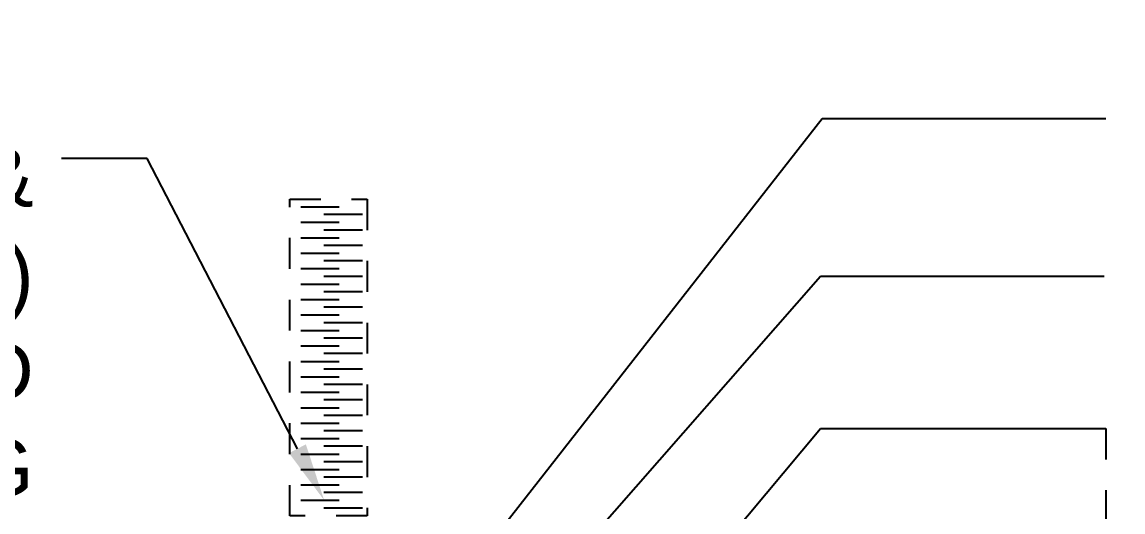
# Model space of a CAD drawing. Extents: x -5.3 to 6.1, y -1.3 to 5.5.
# Drawn here: x -0.993 to 2.575, y 3.957 to 5.543 of the extents above; entities that cross this region are included whole.
import ezdxf
from ezdxf import colors
from ezdxf.entities.mleader import LeaderData, LeaderLine
from ezdxf.math import Vec2, Vec3

# ---------------------------------------------------------------- set-up
doc = ezdxf.new("R2010")
doc.units = 0
doc.header["$LTSCALE"] = 0.5
doc.header["$MEASUREMENT"] = 0
doc.linetypes.add('HIDDEN', pattern=[0.375, 0.25, -0.125])
doc.linetypes.add('PHANTOM', pattern=[0.5, 0.25, -0.05, 0.05, -0.05, 0.05, -0.05])
doc.layers.add('Construction', color=60, linetype='PHANTOM', plot=False)
doc.layers.add('CUST DWG', color=60, linetype='CONTINUOUS', lineweight=20)
doc.layers.add('FAB DWG', color=221, linetype='CONTINUOUS')
doc.layers.add('Hardware', color=242, linetype='CONTINUOUS')
doc.styles.add('LSAD_Standard', font='arial.ttf')

msp = doc.modelspace()

# ---------------------------------------------------------------- linework, layer by layer
at = {"layer": 'Construction', "ltscale": 0.5, "transparency": 16777216}
msp.add_line((2.5197, 4.2271), (2.5197, -1.2699), dxfattribs=at)
at = {"layer": 'Hardware', "linetype": 'HIDDEN', "transparency": 16777216}
for p, q in [((-0.09, 4.9449), (0.09, 4.9449)), ((0.11, 4.9199), (-0.11, 4.9199)), ((-0.09, 4.8949), (0.09, 4.8949)), ((0.11, 4.8699), (-0.11, 4.8699)), ((0.11, 4.8199), (-0.11, 4.8199)), ((-0.09, 4.8449), (0.09, 4.8449)), ((-0.09, 4.7949), (0.09, 4.7949)), ((0.11, 4.7699), (-0.11, 4.7699)), ((0.11, 4.7199), (-0.11, 4.7199)), ((-0.09, 4.7449), (0.09, 4.7449)), ((-0.09, 4.6949), (0.09, 4.6949)), ((0.11, 4.6699), (-0.11, 4.6699)), ((-0.09, 4.6449), (0.09, 4.6449)), ((0.11, 4.6199), (-0.11, 4.6199)), ((0.11, 4.5699), (-0.11, 4.5699)), ((-0.09, 4.5949), (0.09, 4.5949)), ((-0.09, 4.5449), (0.09, 4.5449)), ((0.11, 4.5199), (-0.11, 4.5199)), ((0.11, 4.4699), (-0.11, 4.4699)), ((-0.09, 4.4949), (0.09, 4.4949)), ((-0.09, 4.4446), (0.09, 4.4446)), ((0.11, 4.4196), (-0.11, 4.4196)), ((-0.09, 4.3946), (0.09, 4.3946)), ((0.11, 4.3696), (-0.11, 4.3696)), ((0.11, 4.3196), (-0.11, 4.3196)), ((-0.09, 4.3446), (0.09, 4.3446)), ((-0.09, 4.2946), (0.09, 4.2946)), ((0.11, 4.2696), (-0.11, 4.2696)), ((0.11, 4.2196), (-0.11, 4.2196)), ((-0.09, 4.2446), (0.09, 4.2446)), ((-0.09, 4.1946), (0.09, 4.1946)), ((0.11, 4.1696), (-0.11, 4.1696)), ((-0.09, 4.1446), (0.09, 4.1446)), ((0.11, 4.1196), (-0.11, 4.1196)), ((0.11, 4.0696), (-0.11, 4.0696)), ((-0.09, 4.0946), (0.09, 4.0946)), ((-0.09, 4.0446), (0.09, 4.0446)), ((0.11, 4.0196), (-0.11, 4.0196)), ((0.11, 3.9696), (-0.11, 3.9696)), ((-0.09, 3.9946), (0.09, 3.9946))]:
    msp.add_line(p, q, dxfattribs=at)
at = {"layer": 'Hardware', "linetype": 'HIDDEN', "ltscale": 0.5, "transparency": 16777216}
msp.add_lwpolyline([(-0.125, 4.9699), (0.125, 4.9699), (0.125, 3.9442), (-0.125, 3.9442)], close=True, dxfattribs=at)

# ---------------------------------------------------------------- leaders
at = {"layer": 'CUST DWG', "ltscale": 0.5, "transparency": 16777216}
ml = msp.add_multileader_mtext('Standard', dxfattribs=at)
ml.set_content('\\A1;{\\H0.7x;\\S1/4;}-20 THREADED ROD &\\PCOUPLER (BY OTHERS)\\PFOR OPTIONAL ROD MOUNTING', color=256, style='LSAD_Standard')
ml.set_leader_properties()
ml.build(insert=Vec2(0, 0))
ml.multileader.update_dxf_attribs({"text_left_attachment_type": 2, "dogleg_length": 0.36, "arrow_head_size": 0.1875})
ctx = ml.context
ctx.base_point, ctx.char_height, ctx.arrow_head_size, ctx.landing_gap_size, ctx.plane_origin = Vec3(-4.0501, 4.5993), 0.1875, 0.1875, 0.09, Vec3(-1.0281, 3.9025)
ctx.left_attachment, ctx.text_align_type = 2, 2
notes = []
notes.append((ctx, [(0, (1, 1, 0), (-0.5881, 5.1014), (-1, 0), 0.2772, [(0, [(-0.0141, 3.9952)], 0, [])])]))
ctx.mtext.insert, ctx.mtext.width, ctx.mtext.defined_height, ctx.mtext.alignment, ctx.mtext.flow_direction = Vec3(-0.9553, 5.1968), 3.10661, 1.2274, 3, 5
at = {"layer": 'FAB DWG', "ltscale": 0.5, "transparency": 16777216}
ml = msp.add_multileader_mtext('Standard', dxfattribs=at)
ml.set_content('\\A1;6-32 X {\\H0.7x;\\S3/16;} PAN HEAD SCREW  (HW00632-00)', color=256, style='LSAD_Standard')
ml.set_leader_properties()
ml.build(insert=Vec2(0, 0))
ml.multileader.update_dxf_attribs({"text_left_attachment_type": 2, "dogleg_length": 0.36, "arrow_head_size": 0.1875})
ctx = ml.context
ctx.base_point, ctx.char_height, ctx.arrow_head_size, ctx.landing_gap_size, ctx.plane_origin = Vec3(2.5197, 5.2314), 0.1875, 0.1875, 0.09, Vec3(1.4925, 4.8284)
ctx.left_attachment = 2
notes.append((ctx, [(0, (1, 1, 0), (1.6002, 5.2314), (1, 0), 0.9195, [(0, [(0.0629, 3.2678)], 0, [])])]))
ctx.mtext.insert, ctx.mtext.width, ctx.mtext.defined_height, ctx.mtext.flow_direction = Vec3(2.6097, 5.5415), 3.496279, 0.8541, 5
ml = msp.add_multileader_mtext('Standard', dxfattribs=at)
ml.set_content('BK01221', color=256, style='LSAD_Standard')
ml.set_leader_properties()
ml.build(insert=Vec2(0, 0))
ml.multileader.update_dxf_attribs({"text_left_attachment_type": 2, "dogleg_length": 0.36, "arrow_head_size": 0.1875})
ctx = ml.context
ctx.base_point, ctx.char_height, ctx.arrow_head_size, ctx.landing_gap_size, ctx.plane_origin = Vec3(2.514, 4.7203), 0.1875, 0.1875, 0.09, Vec3(1.4868, 4.5025)
ctx.left_attachment = 2
notes.append((ctx, [(0, (1, 1, 0), (1.5945, 4.7203), (1, 0), 0.9195, [(0, [(0.1454, 3.0692)], 0, [])])]))
ctx.mtext.insert, ctx.mtext.width, ctx.mtext.defined_height, ctx.mtext.flow_direction = Vec3(2.604, 4.8161), 3.15153, 0.8541, 5
ml = msp.add_multileader_mtext('Standard', dxfattribs=at)
ml.set_content('8-32 SPADE SCREW\\P(HW83212-00)', color=256, style='LSAD_Standard')
ml.set_leader_properties()
ml.build(insert=Vec2(0, 0))
ml.multileader.update_dxf_attribs({"text_left_attachment_type": 2, "dogleg_length": 0.36, "arrow_head_size": 0.1875})
ctx = ml.context
ctx.base_point, ctx.char_height, ctx.arrow_head_size, ctx.landing_gap_size, ctx.plane_origin = Vec3(2.5197, 4.2271), 0.1875, 0.1875, 0.09, Vec3(1.4868, 3.8157)
ctx.left_attachment = 2
notes.append((ctx, [(0, (1, 1, 0), (1.5945, 4.2271), (1, 0), 0.9252, [(0, [(0.3742, 2.7676)], 0, [])])]))
ctx.mtext.insert, ctx.mtext.width, ctx.mtext.defined_height, ctx.mtext.flow_direction = Vec3(2.6097, 4.5079), 3.15153, 0.8541, 5
for ctx, leaders in notes:
    for number, flags, end, landing, length, lines in leaders:
        leader = LeaderData()
        leader.index, (leader.has_last_leader_line, leader.has_dogleg_vector, leader.attachment_direction) = number, flags
        leader.last_leader_point, leader.dogleg_vector, leader.dogleg_length = Vec3(end), Vec3(landing), length
        for number, points, colour, breaks in lines:
            line = LeaderLine()
            line.index, line.vertices, line.color, line.breaks = number, Vec3.list(points), colors.encode_raw_color(colour), breaks
            leader.lines.append(line)
        ctx.leaders.append(leader)

doc.saveas('drawing.dxf')
